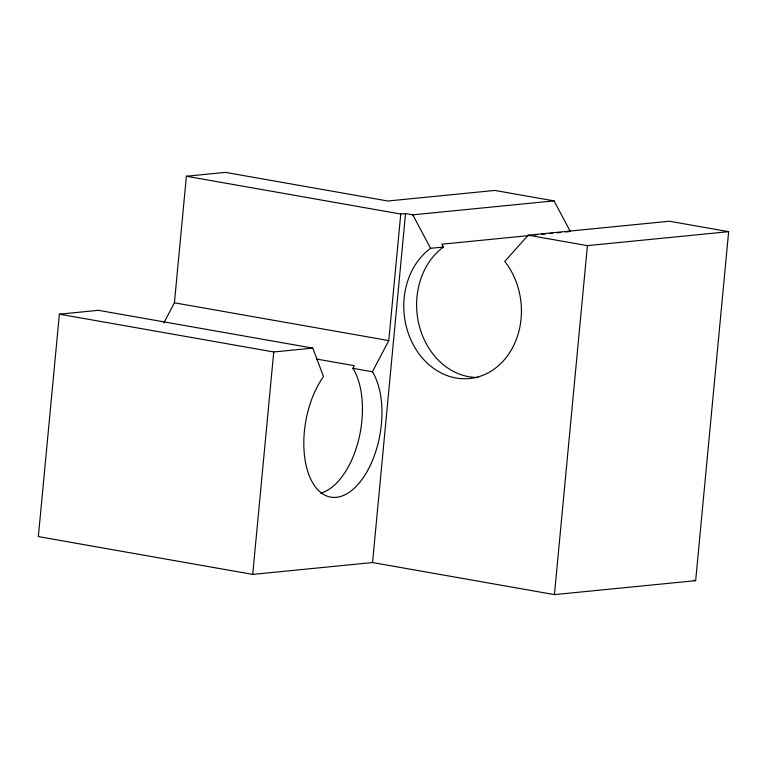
<?xml version="1.0" encoding="UTF-8"?>
<svg xmlns="http://www.w3.org/2000/svg" width="767" height="767" viewBox="0 0 767 767"><rect width="100%" height="100%" fill="white"/><g stroke="black" fill="none" stroke-linecap="round" stroke-linejoin="round"><path stroke-width="1.15" d="M400.748 214.041L388.783 340.596L372.388 371.765A70.315 37.688 -80 0 1 366.501 472.568A70.315 37.688 -80 0 1 310.28 478.129A70.315 37.688 -80 0 1 323.521 376.597L312.763 348.113L98.397 310.319L59.375 314.173L38.35 536.593L252.717 574.397L372.541 562.547L554.426 594.617L695.659 580.657L728.65 231.672L669.418 221.232L528.185 235.191L504.763 261.384A70.315 58.704 84.4 0 1 500.784 363.539A70.315 58.704 84.4 0 1 415.436 348.486A70.315 58.704 84.4 0 1 430.584 248.307L412.799 214.846L405.532 213.562L400.748 214.041L186.381 176.237L174.425 302.802L163.86 322.878M252.717 574.397L273.742 351.976L312.763 348.113M372.541 562.547L405.532 213.562M554.426 594.617L587.417 245.632L728.65 231.672M320.635 493.181A70.315 37.688 -80 0 0 358.342 440.948A70.315 37.688 -80 0 0 352.906 368.333L354.287 365.686L316.723 359.061M186.381 176.237L225.412 172.383L387.805 201.012L494.801 190.437L554.033 200.877L570.312 231.509M412.799 214.846L554.033 200.877M529.892 235.498L441.917 244.203L443.422 247.041A70.315 58.704 84.4 0 0 419.415 326.32A70.315 58.704 84.4 0 0 478.1 377.479M534.647 235.028L537.025 234.798M541.78 234.328L545.347 233.973M550.102 233.504L552.48 233.273M557.235 232.804L560.802 232.449M565.557 231.979L569.124 231.624M430.584 248.307L443.422 247.041M528.185 235.191L587.417 245.632M174.425 302.802L388.783 340.596M59.375 314.173L273.742 351.976M352.906 368.333L372.388 371.765M693.31 580.245L695.659 580.657"/></g></svg>
